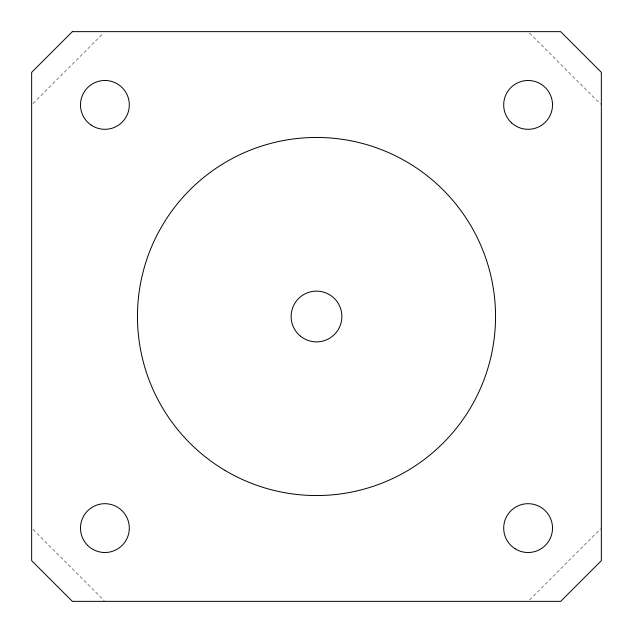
<?xml version="1.0" encoding="UTF-8"?>
<svg xmlns="http://www.w3.org/2000/svg" width="633" height="633" viewBox="0 0 633 633"><rect width="100%" height="100%" fill="white"/><g stroke="black" fill="none" stroke-linecap="round" stroke-linejoin="round"><path stroke-width="0.47" stroke-dasharray="3.17 2.37" d="M33.043 103.503L103.503 33.043M529.497 599.957L600.654 528.8M529.497 33.043L600.654 104.2M33.043 529.497L104.2 600.654"/><path stroke-width="0.95" d="M72.344 31.65L31.65 72.344L31.65 560.656L72.344 601.35L560.656 601.35L601.35 560.656L601.35 72.344L560.656 31.65L72.344 31.65M225.166 470.501A179.052 179.052 0 0 0 495.536 318.597A179.052 179.052 0 0 0 228.798 160.402A179.052 179.052 0 0 0 225.166 470.501M87.647 545.377A24.418 24.418 0 0 0 128.483 534.402A24.418 24.418 0 0 0 98.558 504.525A24.418 24.418 0 0 0 87.647 545.377M515.096 548.764A24.418 24.418 0 0 0 552.498 529.038A24.418 24.418 0 0 0 516.718 506.503A24.418 24.418 0 0 0 515.096 548.764M511.551 122.842A24.418 24.418 0 0 0 551.921 110.261A24.418 24.418 0 0 0 520.84 81.586A24.418 24.418 0 0 0 511.551 122.842M91.239 125.136A24.418 24.418 0 0 0 129.251 106.605A24.418 24.418 0 0 0 94.198 82.947A24.418 24.418 0 0 0 91.239 125.136M300.525 336.218A25.375 25.375 0 0 0 341.567 320.472A25.375 25.375 0 0 0 307.409 292.81A25.375 25.375 0 0 0 300.525 336.218"/></g></svg>
